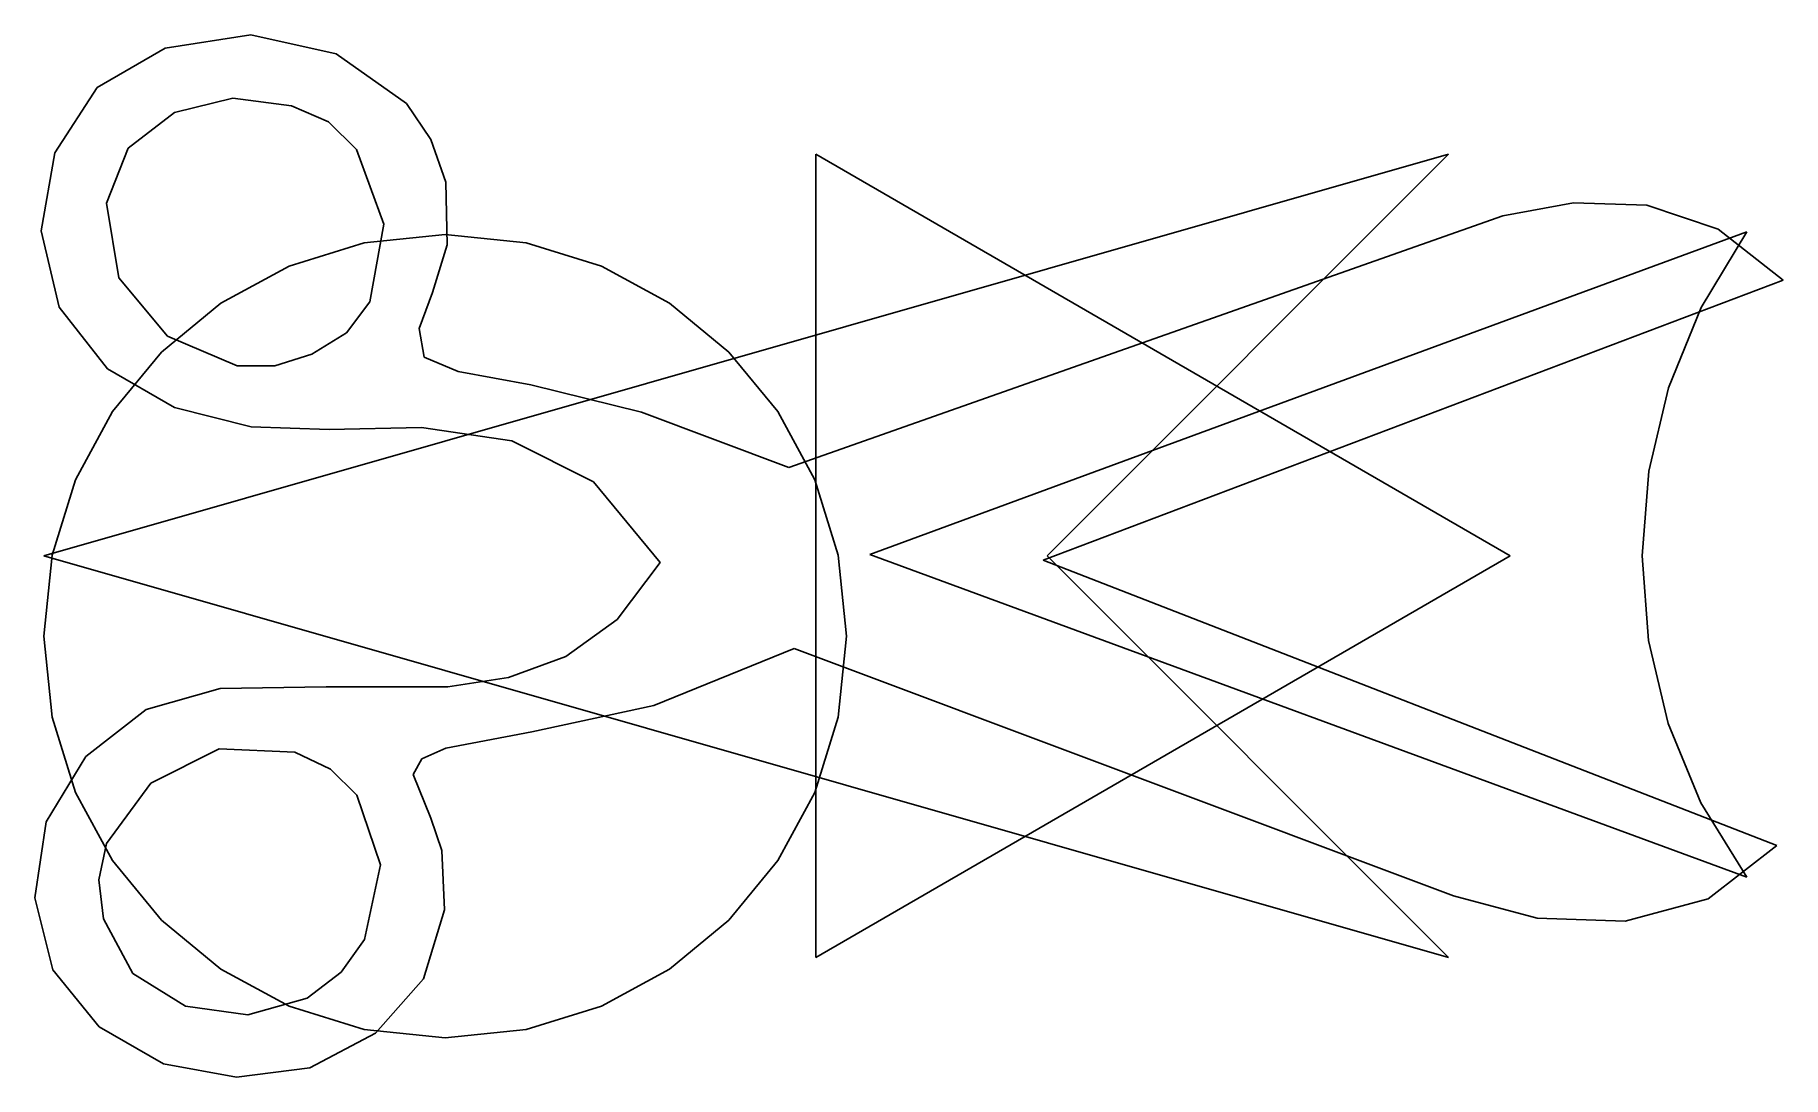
# Model space of a CAD drawing. Extents: x -12.6 to 11.9, y -6.5 to 31.7.
# Drawn here: x -12.61 to 9.17, y -6.49 to 6.48 of the extents above.
import ezdxf

# ---------------------------------------------------------------- set-up
doc = ezdxf.new("R2010")
doc.units = 0

msp = doc.modelspace()

# ---------------------------------------------------------------- linework, layer by layer
at = {"layer": 'Layer 1'}
for p, q in [((-11.83778, 5.830465), (-10.9905, 6.321)), ((-10.9905, 6.321), (-9.923131, 6.484145)), ((-9.923131, 6.484145), (-8.85773, 6.247955)), ((-8.85773, 6.247955), (-7.983864, 5.630607)), ((-12.363713, 5.015396), (-11.83778, 5.830465)), ((-10.145515, 5.697368), (-10.873796, 5.51743)), ((-9.41387, 5.60237), (-10.145515, 5.697368)), ((-10.873796, 5.51743), (-11.448546, 5.076928)), ((-8.953237, 5.401794), (-9.41387, 5.60237)), ((-7.983864, 5.630607), (-7.677997, 5.18468)), ((-8.604987, 5.059867), (-8.953237, 5.401794)), ((-12.532214, 4.046527), (-12.363713, 5.015396)), ((-11.448546, 5.076928), (-11.7196, 4.39023)), ((-8.266076, 4.128445), (-8.604987, 5.059867)), ((-7.677997, 5.18468), (-7.4911, 4.65028)), ((-12.5, 0), (5, 5)), ((-12.5, 0), (5, 5)), ((5.77, 0), (-2.88, 5)), ((-2.88, 5), (-2.88, -5)), ((5.77, 0), (-2.88, 5)), ((-2.88, 5), (-2.88, -5)), ((5, 5), (0, 0)), ((5, 5), (0, 0)), ((-7.4911, 4.65028), (-7.475443, 3.86962)), ((-11.7196, 4.39023), (-11.563855, 3.460958)), ((5.67635, 4.23307), (6.556063, 4.395522)), ((6.556063, 4.395522), (7.470508, 4.36419)), ((7.470508, 4.36419), (8.360895, 4.066871)), ((-3.2165, 1.0983), (5.67635, 4.23307)), ((-12.3072, 3.09459), (-12.532214, 4.046527)), ((-7.5, 4), (-8.507266, 3.898359)), ((-8.438007, 3.161083), (-8.266076, 4.128445)), ((-6.492734, 3.898359), (-7.5, 4)), ((8.71859, 4.03374), (-2.20729, 0.016013)), ((8.71859, 4.03374), (-2.20729, 0.016013)), ((8.148736, 3.091528), (8.71859, 4.03374)), ((8.148736, 3.091528), (8.71859, 4.03374)), ((8.360895, 4.066871), (9.16844, 3.43136)), ((8.71859, 4.03374), (8.71859, 4.03374)), ((8.71859, 4.03374), (8.71859, 4.03374)), ((-8.507266, 3.898359), (-9.445625, 3.606875)), ((-7.475443, 3.86962), (-7.656301, 3.277964)), ((-5.554375, 3.606875), (-6.492734, 3.898359)), ((-9.445625, 3.606875), (-10.294922, 3.145703)), ((-4.705078, 3.145703), (-5.554375, 3.606875)), ((-11.563855, 3.460958), (-10.957919, 2.734343)), ((-7.656301, 3.277964), (-7.822687, 2.828175)), ((9.16844, 3.43136), (-0.051641, -0.053722)), ((-11.70607, 2.326431), (-12.3072, 3.09459)), ((-10.294922, 3.145703), (-11.035, 2.535)), ((-8.72831, 2.774231), (-8.438007, 3.161083)), ((-3.965, 2.535), (-4.705078, 3.145703)), ((7.74099, 2.091678), (8.148736, 3.091528)), ((7.74099, 2.091678), (8.148736, 3.091528)), ((-10.957919, 2.734343), (-10.093335, 2.365804)), ((-9.16165, 2.51076), (-8.72831, 2.774231)), ((-7.822687, 2.828175), (-7.76361, 2.47312)), ((-11.035, 2.535), (-11.645703, 1.794922)), ((-9.623909, 2.364381), (-9.16165, 2.51076)), ((-9.16165, 2.51076), (-9.16165, 2.51076)), ((-7.76361, 2.47312), (-7.337954, 2.295134)), ((-3.354297, 1.794922), (-3.965, 2.535)), ((-10.873009, 1.844522), (-11.70607, 2.326431)), ((-10.093335, 2.365804), (-9.623909, 2.364381)), ((-7.337954, 2.295134), (-6.432317, 2.127943)), ((-6.432317, 2.127943), (-5.055549, 1.789635)), ((7.495706, 1.054121), (7.74099, 2.091678)), ((7.495706, 1.054121), (7.74099, 2.091678)), ((-11.645703, 1.794922), (-12.106875, 0.945625)), ((-9.916886, 1.607433), (-10.873009, 1.844522)), ((-5.055549, 1.789635), (-3.2165, 1.0983)), ((-2.893125, 0.945625), (-3.354297, 1.794922)), ((-8.94657, 1.57373), (-9.916886, 1.607433)), ((-7.796807, 1.596115), (-8.94657, 1.57373)), ((-6.670361, 1.430167), (-7.796807, 1.596115)), ((-5.650642, 0.921983), (-6.670361, 1.430167)), ((-12.106875, 0.945625), (-12.398359, 0.007266)), ((-4.82106, -0.082343), (-5.650642, 0.921983)), ((-2.601641, 0.007266), (-2.893125, 0.945625)), ((7.413238, -0.001212), (7.495706, 1.054121)), ((7.413238, -0.001212), (7.495706, 1.054121)), ((-12.398359, 0.007266), (-12.5, -1)), ((5, -5), (-12.5, 0)), ((5, -5), (-12.5, 0)), ((-2.88, -5), (5.77, 0)), ((-2.88, -5), (5.77, 0)), ((-2.5, -1), (-2.601641, 0.007266)), ((-2.20729, 0.016013), (8.71859, -4.00171)), ((-2.20729, 0.016013), (8.71859, -4.00171)), ((0, 0), (5, -5)), ((0, 0), (0, 0)), ((0, 0), (5, -5)), ((0, 0), (0, 0)), ((5.77, 0), (5.77, 0)), ((-5.35732, -0.791253), (-4.82106, -0.082343)), ((-0.051641, -0.053722), (9.08989, -3.6061)), ((7.493938, -1.054393), (7.413238, -0.001212)), ((7.493938, -1.054393), (7.413238, -0.001212)), ((-5.997231, -1.25206), (-5.35732, -0.791253)), ((-12.5, -1), (-12.398359, -2.007266)), ((-2.601641, -2.007266), (-2.5, -1)), ((-2.5, -1), (-2.5, -1)), ((7.738161, -2.085489), (7.493938, -1.054393)), ((7.738161, -2.085489), (7.493938, -1.054393)), ((-6.71027, -1.515592), (-5.997231, -1.25206)), ((-3.15005, -1.15487), (-4.89953, -1.861789)), ((5.06236, -4.23277), (-3.15005, -1.15487)), ((-7.465911, -1.63268), (-6.71027, -1.515592)), ((-11.225559, -1.912645), (-10.304, -1.6532)), ((-10.304, -1.6532), (-8.9829, -1.630846)), ((-8.9829, -1.630846), (-7.465911, -1.63268)), ((-11.979025, -2.498), (-11.225559, -1.912645)), ((-4.89953, -1.861789), (-6.419804, -2.190688)), ((-12.398359, -2.007266), (-12.106875, -2.945625)), ((-2.893125, -2.945625), (-2.601641, -2.007266)), ((8.14626, -3.074572), (7.738161, -2.085489)), ((8.14626, -3.074572), (7.738161, -2.085489)), ((-7.492273, -2.393875), (-7.792269, -2.527173)), ((-6.419804, -2.190688), (-7.492273, -2.393875)), ((-12.471678, -3.312263), (-11.979025, -2.498)), ((-10.314493, -2.403779), (-11.167593, -2.828744)), ((-9.37434, -2.44332), (-10.314493, -2.403779)), ((-8.928285, -2.654321), (-9.37434, -2.44332)), ((-7.792269, -2.527173), (-7.89834, -2.72366)), ((-11.167593, -2.828744), (-11.719855, -3.580362)), ((-8.60032, -2.98051), (-8.928285, -2.654321)), ((-7.89834, -2.72366), (-7.67855, -3.26617)), ((-12.106875, -2.945625), (-11.645703, -3.794922)), ((-8.306197, -3.84631), (-8.60032, -2.98051)), ((-3.354297, -3.794922), (-2.893125, -2.945625)), ((-7.67855, -3.26617), (-7.541864, -3.667512)), ((8.71859, -4.00171), (8.14626, -3.074572)), ((8.71859, -4.00171), (8.14626, -3.074572)), ((-12.6108, -4.25843), (-12.471678, -3.312263)), ((-11.719855, -3.580362), (-11.816366, -4.035587)), ((-7.541864, -3.667512), (-7.51003, -4.40685)), ((9.08989, -3.6061), (8.235219, -4.268733)), ((9.08989, -3.6061), (9.08989, -3.6061)), ((-11.645703, -3.794922), (-11.035, -4.535)), ((-8.507041, -4.776438), (-8.306197, -3.84631)), ((-3.965, -4.535), (-3.354297, -3.794922)), ((-11.816366, -4.035587), (-11.7575, -4.52078)), ((-12.386541, -5.155042), (-12.6108, -4.25843)), ((6.106813, -4.511739), (5.06236, -4.23277)), ((8.235219, -4.268733), (7.202646, -4.54717)), ((-11.7575, -4.52078), (-11.389502, -5.200803)), ((-11.035, -4.535), (-10.294922, -5.145703)), ((-7.51003, -4.40685), (-7.769946, -5.268068)), ((-4.705078, -5.145703), (-3.965, -4.535)), ((7.202646, -4.54717), (6.106813, -4.511739)), ((-8.797784, -5.183036), (-8.507041, -4.776438)), ((-11.81175, -5.862559), (-12.386541, -5.155042)), ((-11.389502, -5.200803), (-10.734865, -5.604939)), ((-10.294922, -5.145703), (-9.445625, -5.606875)), ((-9.21792, -5.50661), (-8.797784, -5.183036)), ((-5.554375, -5.606875), (-4.705078, -5.145703)), ((-7.769946, -5.268068), (-8.36978, -5.944441)), ((-10.734865, -5.604939), (-9.956651, -5.713453)), ((-9.956651, -5.713453), (-9.21792, -5.50661)), ((-9.445625, -5.606875), (-8.507266, -5.898359)), ((-9.21792, -5.50661), (-9.21792, -5.50661)), ((-6.492734, -5.898359), (-5.554375, -5.606875)), ((-11.008884, -6.325529), (-11.81175, -5.862559)), ((-8.36978, -5.944441), (-9.187332, -6.372432)), ((-8.507266, -5.898359), (-7.5, -6)), ((-7.5, -6), (-6.492734, -5.898359)), ((-10.1004, -6.4885), (-11.008884, -6.325529)), ((-9.187332, -6.372432), (-10.1004, -6.4885))]:
    msp.add_line(p, q, dxfattribs=at)

doc.saveas('drawing.dxf')
